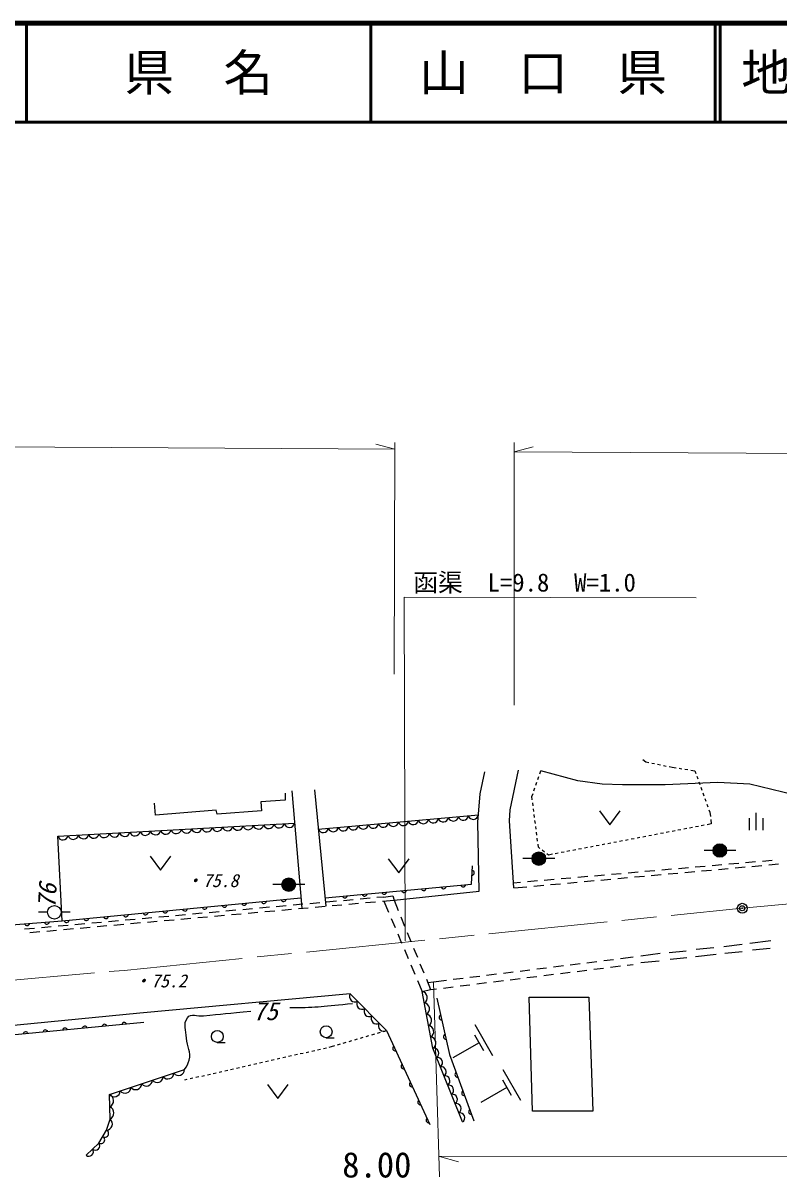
# Model space of a CAD drawing. Units: millimetres, scale not verified. Extents: x 40000 to 680000, y 20000 to 380000.
# Drawn here: x 297903 to 374177, y 263466 to 380000 of the extents above; entities that cross this region are included whole.
import ezdxf
from ezdxf.enums import TextEntityAlignment as Align

# ---------------------------------------------------------------- set-up
doc = ezdxf.new("R2010")
doc.units = ezdxf.units.MM
doc.header["$LTSCALE"] = 1000
doc.header["$PDMODE"] = 32
doc.header["$PDSIZE"] = 500
doc.linetypes.add('CHAIN', pattern=[18.5, 12, -1.5, 3.5, -1.5])
for name, color, linetype, lineweight in [('M-BGD', 7, 'Continuous', 25), ('M-BMK', 2, 'CHAIN', 13), ('M-BMK-SRVR', 3, 'Continuous', 25), ('M-STR-HTXT', 7, 'Continuous', 13), ('M-STR-STRC', 7, 'Continuous', 25), ('M-TTL', 2, 'Continuous', 140), ('M-TTL-LINE', 7, 'Continuous', 50)]:
    doc.layers.add(name, color=color, linetype=linetype, lineweight=lineweight)
doc.layers.add('M-TTL-TXT', color=7, linetype='Continuous')
doc.styles.add('ＭＳ ゴシック', font='')
doc.styles.get('ＭＳ ゴシック').set_extended_font_data('MS Gothic')

msp = doc.modelspace()

# ---------------------------------------------------------------- hatches: boundary and pattern name
at = {"layer": 'M-BGD'}
for points in [[(368899, 296504, -0.41421), (368216, 295821, -0.41421), (367533, 296504, -0.41421), (368216, 297187, -0.41421)], [(350628, 295689, -0.41421), (349945, 295006, -0.41421), (349262, 295689, -0.41421), (349945, 296372, -0.41421)], [(325391, 293056, -1), (324025, 293056, -1)]]:
    msp.add_hatch(color=256, dxfattribs=at).paths.add_polyline_path(points)

# ---------------------------------------------------------------- linework, layer by layer
for p, q in [((360459, 305678), (360757, 305450)), ((360757, 305450), (361046, 305390)), ((361339, 305329), (361633, 305269)), ((350054, 304241), (350165, 304560)), ((353891, 303544), (350165, 304560)), ((361927, 305208), (362221, 305147)), ((362515, 305086), (362808, 305026)), ((363102, 304965), (363390, 304905)), ((363390, 304905), (363799, 304843)), ((364095, 304798), (364392, 304753)), ((364688, 304707), (364985, 304662)), ((365282, 304617), (365690, 304554)), ((365690, 304554), (365786, 304289)), ((349659, 303108), (349758, 303391)), ((349856, 303675), (349955, 303958)), ((356346, 303206), (353891, 303544)), ((358378, 303121), (356346, 303206)), ((362696, 303121), (358378, 303121)), ((368030, 303375), (362696, 303121)), ((365889, 304007), (365992, 303725)), ((366094, 303443), (366197, 303162)), ((371247, 303206), (368030, 303375)), ((379629, 301174), (371247, 303206)), ((324342, 302274), (324342, 301597)), ((325019, 302528), (326035, 290675)), ((327305, 302613), (328460, 290888)), ((349251, 301939), (349363, 302258)), ((349293, 301616), (349251, 301939)), ((349461, 302541), (349560, 302825)), ((366300, 302880), (366402, 302598)), ((366505, 302316), (366607, 302034)), ((324342, 301597), (321887, 301428)), ((321887, 301428), (321971, 300496)), ((349369, 301021), (349331, 301319)), ((349446, 300426), (349408, 300724)), ((366710, 301752), (366813, 301470)), ((366915, 301188), (367018, 300906)), ((317484, 300158), (317399, 300581)), ((321971, 300496), (317484, 300158)), ((327694, 298664), (343855, 300092)), ((349523, 299831), (349485, 300129)), ((349600, 299236), (349561, 299534)), ((356063, 300496), (357113, 299096)), ((357113, 299096), (358163, 300496)), ((367120, 300624), (367217, 300359)), ((367217, 300359), (367263, 299920)), ((367294, 299622), (367340, 299183)), ((371196, 298548), (371196, 299773)), ((371896, 298548), (371896, 300298)), ((372596, 298548), (372596, 299773)), ((301412, 297943), (325299, 299263)), ((349676, 298641), (349638, 298939)), ((349753, 298046), (349715, 298344)), ((363103, 298373), (362808, 298316)), ((363692, 298485), (363398, 298429)), ((364282, 298598), (363987, 298542)), ((364871, 298711), (364576, 298655)), ((365460, 298824), (365166, 298767)), ((366049, 298936), (365755, 298880)), ((366639, 299049), (366344, 298993)), ((367340, 299183), (366933, 299105)), ((301830, 289397), (301412, 297943)), ((349830, 297451), (349791, 297748)), ((357210, 297246), (356915, 297189)), ((357799, 297358), (357504, 297302)), ((358388, 297471), (358094, 297415)), ((358978, 297584), (358683, 297528)), ((359567, 297697), (359272, 297640)), ((360156, 297809), (359862, 297753)), ((360746, 297922), (360451, 297866)), ((361335, 298035), (361040, 297978)), ((361924, 298147), (361630, 298091)), ((362514, 298260), (362219, 298204)), ((349909, 296831), (349868, 297153)), ((350057, 296715), (349909, 296831)), ((350527, 296343), (350292, 296529)), ((350910, 296041), (350763, 296157)), ((351316, 296119), (350910, 296041)), ((351906, 296231), (351611, 296175)), ((352495, 296344), (352200, 296288)), ((353084, 296457), (352790, 296401)), ((353674, 296570), (353379, 296513)), ((354263, 296682), (353968, 296626)), ((354852, 296795), (354558, 296739)), ((355442, 296908), (355147, 296851)), ((356031, 297020), (355736, 296964)), ((356620, 297133), (356326, 297077)), ((366620, 296540), (367534, 296540)), ((368914, 296540), (369827, 296540)), ((348349, 295725), (349263, 295726)), ((350642, 295725), (351556, 295726)), ((365738, 294850), (366735, 294937)), ((367432, 294998), (368428, 295085)), ((369126, 295145), (370122, 295232)), ((369766, 294752), (370762, 294842)), ((370819, 295293), (371815, 295380)), ((371459, 294905), (372455, 294996)), ((372513, 295441), (373509, 295527)), ((373152, 295059), (374148, 295149)), ((352190, 293670), (353186, 293756)), ((353883, 293817), (354880, 293904)), ((355577, 293965), (356573, 294052)), ((357270, 294112), (358267, 294199)), ((357915, 293679), (358911, 293769)), ((358964, 294260), (359960, 294347)), ((359608, 293832), (360604, 293922)), ((360658, 294407), (361654, 294494)), ((361301, 293985), (362297, 294076)), ((362351, 294555), (363347, 294642)), ((362994, 294139), (363990, 294229)), ((364045, 294703), (365041, 294789)), ((364687, 294292), (365683, 294382)), ((366380, 294445), (367376, 294536)), ((368073, 294599), (369069, 294689)), ((323112, 293092), (324026, 293093)), ((325405, 293092), (326319, 293093)), ((347399, 293252), (348105, 293314)), ((347433, 292729), (348752, 292849)), ((348803, 293374), (349799, 293461)), ((349449, 292912), (350445, 293002)), ((350496, 293522), (351492, 293609)), ((351142, 293065), (352138, 293155)), ((352835, 293219), (353831, 293309)), ((354528, 293372), (355524, 293462)), ((356222, 293525), (357217, 293615)), ((329526, 291379), (328530, 291290)), ((331219, 291531), (330223, 291442)), ((332913, 291683), (331917, 291594)), ((334268, 291805), (333610, 291746)), ((334157, 291395), (335336, 291500)), ((334302, 291408), (334776, 290291)), ((335336, 291500), (335763, 290455)), ((299460, 290308), (300374, 290308)), ((301753, 290308), (302667, 290308)), ((317674, 290317), (316678, 290227)), ((319367, 290468), (318371, 290379)), ((321060, 290620), (320064, 290531)), ((320611, 290189), (321607, 290278)), ((322753, 290772), (321757, 290683)), ((322304, 290340), (323300, 290429)), ((324447, 290924), (323451, 290835)), ((323998, 290491), (324994, 290579)), ((326140, 291076), (325144, 290986)), ((325691, 290642), (326687, 290730)), ((327833, 291228), (326837, 291138)), ((327384, 290792), (328380, 290881)), ((329078, 290943), (330074, 291032)), ((330771, 291094), (331767, 291183)), ((332464, 291245), (333460, 291333)), ((304128, 289102), (303132, 289013)), ((305821, 289254), (304825, 289165)), ((307515, 289406), (306519, 289316)), ((307065, 288983), (308061, 289072)), ((309208, 289558), (308212, 289468)), ((308758, 289134), (309754, 289223)), ((310901, 289709), (309905, 289620)), ((310451, 289285), (311447, 289373)), ((312594, 289861), (311598, 289772)), ((312145, 289435), (313141, 289524)), ((314287, 290013), (313291, 289924)), ((313838, 289586), (314834, 289675)), ((315981, 290165), (314985, 290076)), ((315531, 289737), (316527, 289826)), ((317224, 289888), (318221, 289976)), ((318918, 290039), (319914, 290127)), ((335050, 289647), (335441, 288727)), ((336028, 289807), (336406, 288881)), ((299049, 288647), (298053, 288557)), ((298598, 288229), (299594, 288318)), ((300742, 288798), (299746, 288709)), ((300291, 288380), (301288, 288469)), ((302435, 288950), (301439, 288861)), ((301985, 288531), (302981, 288620)), ((303678, 288682), (304674, 288770)), ((305371, 288832), (306367, 288921)), ((335714, 288082), (336105, 287162)), ((336671, 288233), (337049, 287307)), ((367607, 286696), (365829, 286526)), ((370485, 287034), (368623, 286780)), ((373364, 287373), (371247, 287119)), ((336379, 286518), (336770, 285597)), ((337313, 286659), (337691, 285733)), ((359468, 285728), (358181, 285568)), ((362188, 286103), (360241, 285849)), ((364813, 286357), (363119, 286188)), ((364897, 285680), (363204, 285510)), ((367861, 286018), (365744, 285764)), ((370485, 286272), (368707, 286103)), ((373279, 286611), (371501, 286442)), ((337044, 284953), (337435, 284032)), ((337956, 285085), (338334, 284160)), ((349051, 284433), (348058, 284309)), ((350738, 284642), (349746, 284519)), ((352425, 284852), (351433, 284729)), ((354112, 285062), (353120, 284939)), ((353812, 284309), (354804, 284433)), ((355799, 285272), (354807, 285148)), ((355499, 284519), (356491, 284643)), ((357486, 285481), (356494, 285358)), ((357185, 284729), (358178, 284853)), ((358872, 284940), (359468, 285014)), ((362103, 285341), (360241, 285172)), ((337708, 283388), (338183, 282271)), ((338599, 283512), (339025, 282466)), ((339328, 283224), (338750, 283140)), ((340616, 283384), (339328, 283224)), ((342303, 283594), (341310, 283471)), ((343990, 283804), (342997, 283680)), ((345677, 284013), (344684, 283890)), ((345377, 283258), (346369, 283381)), ((347364, 284223), (346371, 284100)), ((347064, 283468), (348056, 283592)), ((348751, 283678), (349743, 283802)), ((350438, 283888), (351430, 284012)), ((352125, 284099), (353117, 284222)), ((330916, 282026), (334568, 278337)), ((338183, 282271), (339025, 282466)), ((339025, 282466), (339621, 282541)), ((340316, 282627), (341308, 282751)), ((342003, 282837), (342995, 282961)), ((343690, 283048), (344682, 283171)), ((349319, 270186), (348980, 281700)), ((348980, 281700), (354991, 281700)), ((354991, 281700), (355415, 270186)), ((310099, 279147), (291230, 277341)), ((343490, 278937), (345271, 275822)), ((328488, 277610), (329288, 277610)), ((331369, 277403), (331657, 277487)), ((331945, 277571), (332233, 277655)), ((332521, 277739), (332809, 277824)), ((333097, 277908), (333385, 277992)), ((333673, 278076), (333961, 278160)), ((334249, 278244), (334568, 278337)), ((334568, 278337), (338965, 268859)), ((343468, 277891), (344358, 276334)), ((317503, 277138), (318303, 277138)), ((326457, 276137), (326750, 276203)), ((327042, 276269), (327335, 276336)), ((327628, 276402), (327920, 276468)), ((328213, 276535), (328505, 276601)), ((328798, 276667), (329035, 276721)), ((329035, 276721), (329354, 276814)), ((329642, 276898), (329930, 276982)), ((330218, 277066), (330506, 277151)), ((330794, 277235), (331082, 277319)), ((343913, 277112), (341265, 275599)), ((321776, 275076), (322069, 275142)), ((322361, 275208), (322654, 275275)), ((322946, 275341), (323239, 275407)), ((323532, 275474), (323824, 275540)), ((324117, 275606), (324409, 275672)), ((324702, 275739), (324994, 275805)), ((325287, 275871), (325580, 275938)), ((325872, 276004), (326165, 276070)), ((316510, 273882), (316802, 273948)), ((317095, 274015), (317387, 274081)), ((317680, 274147), (317973, 274213)), ((318265, 274280), (318558, 274346)), ((318850, 274412), (319143, 274479)), ((319435, 274545), (319728, 274611)), ((320021, 274678), (320313, 274744)), ((320606, 274810), (320898, 274877)), ((321191, 274943), (321483, 275009)), ((346306, 274413), (348086, 271298)), ((314224, 273364), (314462, 273418)), ((314754, 273484), (315047, 273550)), ((315339, 273617), (315632, 273683)), ((315925, 273749), (316217, 273816)), ((322566, 272876), (323616, 271476)), ((323616, 271476), (324666, 272876)), ((346284, 273367), (347174, 271809)), ((346729, 272588), (344081, 271075)), ((355415, 270186), (349319, 270186))]:
    msp.add_line(p, q, dxfattribs=at)
for points in [[(334268, 291805), (335204, 291937), (335336, 291500), (343925, 292396), (343802, 299380), (344013, 302223), (344487, 304435)], [(347433, 292729), (346993, 299492), (347071, 300600), (347907, 304623)], [(317399, 300581), (311254, 300081), (311148, 301287)], [(328377, 291736), (343171, 293109), (343264, 294970)], [(280362, 287764), (288191, 288326), (301830, 289397), (325945, 291725)], [(330916, 282026), (309696, 280078), (291080, 278261), (288369, 278077), (281477, 277501), (270971, 277053), (265126, 276869)], [(342251, 269112), (339265, 276548), (338183, 282271)], [(339649, 281602), (340940, 275915), (343388, 269227)], [(304252, 265757), (305551, 266985), (306323, 268284), (306674, 269390), (306622, 271883), (314207, 274400)]]:
    msp.add_lwpolyline(points, dxfattribs=at)
for centre, radius in [((368216, 296504), 683), ((349945, 295689), 683), ((324708, 293056), 683), ((301056, 290272), 683), ((328488, 278210), 600), ((317503, 277738), 600)]:
    msp.add_circle(centre, radius, dxfattribs=at)
for centre, radius, start, end in [((337279, 299633), 521, 198.50396, 351.59537), ((338289, 299722), 521, 198.50396, 351.59537), ((339299, 299811), 521, 198.50396, 351.59537), ((340309, 299901), 521, 198.50396, 351.59537), ((341319, 299990), 521, 198.50396, 351.59537), ((342329, 300079), 521, 198.50396, 351.59537), ((343339, 300168), 521, 198.50396, 351.59537), ((308155, 298454), 538, 198.03462, 348.29241), ((309194, 298511), 538, 198.03462, 348.29241), ((310232, 298569), 538, 198.03462, 348.29241), ((311271, 298626), 538, 198.03462, 348.29241), ((312309, 298683), 538, 198.03462, 348.29241), ((313348, 298741), 538, 198.03462, 348.29241), ((314387, 298798), 538, 198.03462, 348.29241), ((315425, 298856), 538, 198.03462, 348.29241), ((316464, 298913), 538, 198.03462, 348.29241), ((317502, 298971), 538, 198.03462, 348.29241), ((318541, 299028), 538, 198.03462, 348.29241), ((319579, 299085), 538, 198.03462, 348.29241), ((320618, 299143), 538, 198.03462, 348.29241), ((321657, 299200), 538, 198.03462, 348.29241), ((322695, 299258), 538, 198.03462, 348.29241), ((323734, 299315), 538, 198.03462, 348.29241), ((324772, 299372), 538, 198.03462, 348.29241), ((328189, 298830), 521, 198.50396, 351.59537), ((329199, 298919), 521, 198.50396, 351.59537), ((330209, 299008), 521, 198.50396, 351.59537), ((331219, 299097), 521, 198.50396, 351.59537), ((332229, 299187), 521, 198.50396, 351.59537), ((333239, 299276), 521, 198.50396, 351.59537), ((334249, 299365), 521, 198.50396, 351.59537), ((335259, 299454), 521, 198.50396, 351.59537), ((336269, 299544), 521, 198.50396, 351.59537), ((301924, 298109), 538, 198.03462, 348.29241), ((302962, 298167), 538, 198.03462, 348.29241), ((304001, 298224), 538, 198.03462, 348.29241), ((305039, 298282), 538, 198.03462, 348.29241), ((306078, 298339), 538, 198.03462, 348.29241), ((307117, 298396), 538, 198.03462, 348.29241), ((343172, 294253), 256, 279.80001, 74.43924), ((338329, 292716), 256, 197.98545, 352.62469), ((340320, 292901), 256, 197.98545, 352.62469), ((342311, 293086), 256, 197.98545, 352.62469), ((322200, 291420), 256, 198.19457, 352.8338), ((324191, 291612), 256, 198.19457, 352.8338), ((330363, 291977), 256, 197.98545, 352.62469), ((332354, 292161), 256, 197.98545, 352.62469), ((334346, 292346), 256, 197.98545, 352.62469), ((336337, 292531), 256, 197.98545, 352.62469), ((310255, 290267), 256, 198.19457, 352.8338), ((312246, 290459), 256, 198.19457, 352.8338), ((314237, 290651), 256, 198.19457, 352.8338), ((316228, 290843), 256, 198.19457, 352.8338), ((318218, 291035), 256, 198.19457, 352.8338), ((320209, 291228), 256, 198.19457, 352.8338), ((298306, 289177), 256, 197.1693, 351.80853), ((300300, 289333), 256, 197.1693, 351.80853), ((302292, 289498), 256, 198.19457, 352.8338), ((304283, 289690), 256, 198.19457, 352.8338), ((306274, 289882), 256, 198.19457, 352.8338), ((308265, 290075), 256, 198.19457, 352.8338), ((331378, 281754), 537, 149.47684, 299.94297), ((338071, 281657), 624, 301.75107, 79.67221), ((332109, 281016), 537, 149.47684, 299.94297), ((338287, 280513), 624, 301.75107, 79.67221), ((332839, 280278), 537, 149.47684, 299.94297), ((333569, 279540), 537, 149.47684, 299.94297), ((338504, 279368), 624, 301.75107, 79.67221), ((340147, 279664), 256, 115.46172, 270.10095), ((302141, 278329), 256, 18.14597, 172.78521), ((304132, 278519), 256, 18.14597, 172.78521), ((306122, 278710), 256, 18.14597, 172.78521), ((308113, 278900), 256, 18.14597, 172.78521), ((334300, 278803), 537, 149.47684, 299.94297), ((338720, 278224), 624, 301.75107, 79.67221), ((298159, 277948), 256, 18.14597, 172.78521), ((300150, 278138), 256, 18.14597, 172.78521), ((338937, 277079), 624, 301.75107, 79.67221), ((340589, 277714), 256, 115.46172, 270.10095), ((335460, 276547), 256, 127.56645, 282.20568), ((339347, 276041), 514, 304.64887, 99.09766), ((339720, 275112), 514, 304.64887, 99.09766), ((312516, 274057), 607, 218.31626, 358.39446), ((313600, 274417), 607, 218.31626, 358.39446), ((336302, 274732), 256, 127.56645, 282.20568), ((340093, 274182), 514, 304.64887, 99.09766), ((341738, 273898), 256, 122.79017, 277.4294), ((309265, 272978), 607, 218.31626, 358.39446), ((310349, 273338), 607, 218.31626, 358.39446), ((311433, 273698), 607, 218.31626, 358.39446), ((337144, 272918), 256, 127.56645, 282.20568), ((340466, 273252), 514, 304.64887, 99.09766), ((340839, 272323), 514, 304.64887, 99.09766), ((306349, 271254), 686, 295.8284, 66.59219), ((307098, 272259), 607, 218.31626, 358.39446), ((308182, 272619), 607, 218.31626, 358.39446), ((341213, 271393), 514, 304.64887, 99.09766), ((342426, 272020), 256, 122.79017, 277.4294), ((306376, 270007), 686, 295.8284, 66.59219), ((337985, 271104), 256, 127.56645, 282.20568), ((341586, 270464), 514, 304.64887, 99.09766), ((306289, 268904), 621, 273.21412, 51.56073), ((338827, 269290), 256, 127.56645, 282.20568), ((341959, 269534), 514, 304.64887, 99.09766), ((343113, 270142), 256, 122.79017, 277.4294), ((306149, 267949), 378, 235.99527, 62.53376), ((305192, 266714), 450, 229.76179, 37.05593), ((305763, 267299), 378, 235.99527, 62.53376), ((304543, 266100), 450, 229.76179, 37.05593)]:
    msp.add_arc(centre, radius, start, end, dxfattribs=at)
for points, knots in [([(324824, 280649), (325000, 280645), (325049, 280648), (325193, 280649), (327523, 280662), (328311, 280805), (331143, 281070)], [0, 0, 0, 0, 1, 1, 1, 2, 2, 2, 2]), ([(314207, 274400), (314462, 274755), (314542, 274955), (314664, 275348), (314920, 276180), (314436, 276690), (314394, 277560), (314356, 278369), (314031, 278970), (314488, 279631), (314849, 280153), (315479, 279747), (316115, 279818), (317981, 280026), (318580, 280070), (320901, 280280)], [0, 0, 0, 0, 1, 1, 1, 2, 2, 2, 3, 3, 3, 4, 4, 4, 5, 5, 5, 5])]:
    msp.add_open_spline(points, degree=3, knots=knots, dxfattribs=at)
at = {"layer": 'M-BMK'}
msp.add_line((370480, 290674), (421614, 295471), dxfattribs=at)
msp.add_lwpolyline([(271086, 281844), (271849, 281870), (277988, 282047), (293157, 283093), (308086, 284410), (370480, 290674)], dxfattribs=at)
at = {"layer": 'M-BMK-SRVR'}
msp.add_circle((370480, 290674), 500, dxfattribs=at)
msp.add_point((370480, 290674), dxfattribs=at)
at = {"layer": 'M-STR-HTXT'}
for p, q in [((83973, 338512), (335431, 336988)), ((335431, 336988), (333502, 337517)), ((335433, 337665), (335349, 314297)), ((347456, 337690), (347456, 311174)), ((347456, 336734), (349391, 337241)), ((347456, 336734), (570383, 335548)), ((365829, 322002), (336365, 322086)), ((336365, 322086), (336449, 287373)), ((339328, 283224), (339921, 263582)), ((339921, 265614), (507476, 265774)), ((339921, 265614), (341853, 265098))]:
    msp.add_line(p, q, dxfattribs=at)
at = {"layer": 'M-STR-STRC'}
for p, q in [((310711, 295924), (311761, 294524)), ((311761, 294524), (312811, 295924)), ((334756, 295659), (335806, 294259)), ((335806, 294259), (336856, 295659))]:
    msp.add_line(p, q, dxfattribs=at)
at = {"layer": 'M-TTL'}
msp.add_line((680000, 380000), (40000, 380000), dxfattribs=at)
at = {"layer": 'M-TTL-LINE'}
for p, q in [((298250, 380000), (298250, 370000)), ((333000, 380000), (333000, 370000)), ((367750, 380000), (367750, 370000)), ((368250, 380000), (368250, 370000)), ((40000, 370000), (680000, 370000))]:
    msp.add_line(p, q, dxfattribs=at)

# ---------------------------------------------------------------- texts
at = {"layer": 'M-BGD', "style": 'ＭＳ ゴシック', "oblique": 15}
for s, height, p in [('・75.8', 1320, (314247, 292415)), ('・75.2', 1320, (309022, 282293)), ('75', 1833, (321116, 278831))]:
    msp.add_text(s, height=height, dxfattribs=at).set_placement(p, align=Align.BOTTOM_LEFT)
msp.add_text('76', height=1833, rotation=86.545, dxfattribs=at).set_placement((301707, 290596), align=Align.BOTTOM_LEFT)
at = {"layer": 'M-BGD', "style": 'ＭＳ ゴシック'}
msp.add_text('8.00', height=2566, dxfattribs=at).set_placement((330108, 262738), align=Align.BOTTOM_LEFT)
at = {"layer": 'M-STR-HTXT', "style": 'ＭＳ ゴシック'}
msp.add_text('函渠\u3000L=9.8\u3000W=1.0', height=1833, dxfattribs=at).set_placement((337274, 322084), align=Align.BOTTOM_LEFT)
at = {"layer": 'M-TTL-TXT', "style": 'ＭＳ ゴシック'}
for s, p in [('県\u3000名', (315625, 375000)), ('山\u3000口\u3000県', (350375, 375000))]:
    msp.add_text(s, height=3666, dxfattribs=at).set_placement(p, align=Align.MIDDLE_CENTER)
msp.add_text('地 名', height=3666, dxfattribs=at).set_placement((370380, 375000), align=Align.MIDDLE_LEFT)

doc.saveas('drawing.dxf')
